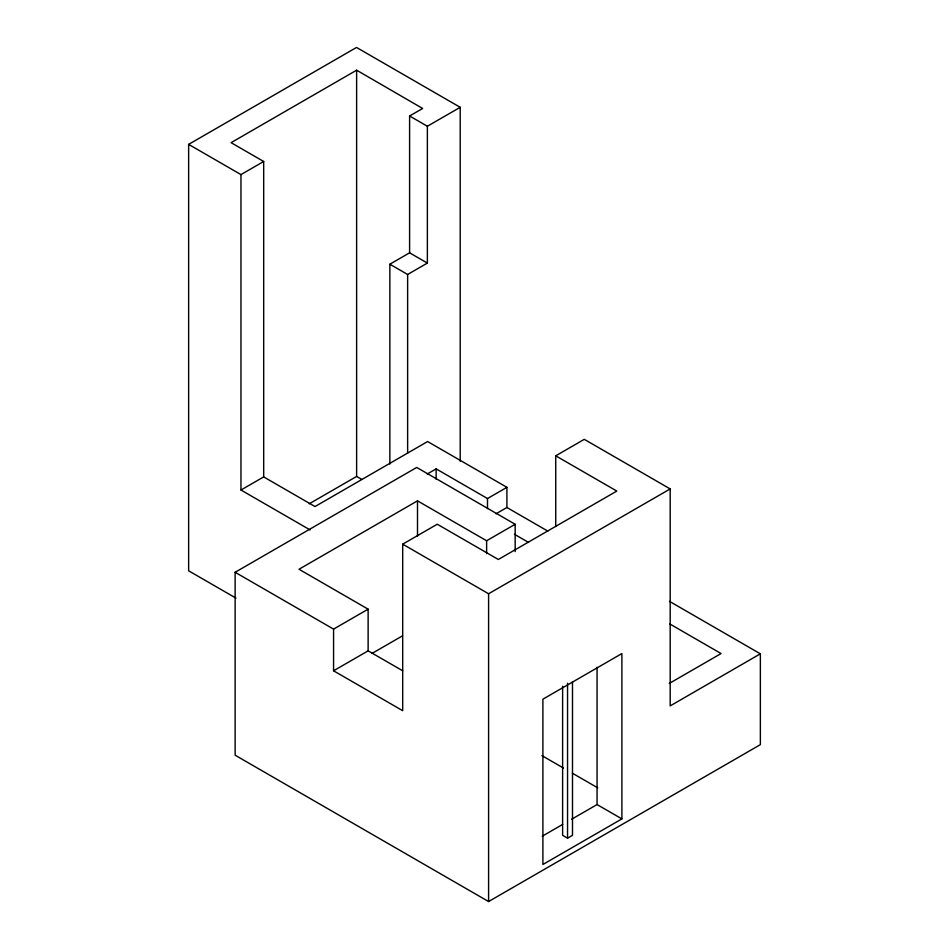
<?xml version="1.0" encoding="UTF-8"?>
<svg xmlns="http://www.w3.org/2000/svg" width="949" height="949" viewBox="0 0 949 949"><rect width="100%" height="100%" fill="white"/><g stroke="black" fill="none" stroke-linecap="round" stroke-linejoin="round"><path stroke-width="1.42" d="M235.981 598.131L188.637 570.8L188.637 144.378L356.527 47.45L460.206 107.308L460.206 461.167M389.861 464.061L389.861 264.213L409.6 252.814L409.6 115.992L422.649 108.471L356.622 70.19L231.093 142.67L263.68 161.484L263.68 476.908L315.021 506.552L427.619 441.534L506.908 487.323L506.908 507.501L547.87 531.155M188.637 144.378L240.963 174.592L263.68 161.484M409.6 115.992L427.37 126.253L460.206 107.308M389.861 264.213L407.631 274.475L427.37 263.075L427.37 126.253M240.963 174.592L240.963 490.016L263.68 476.908M309.232 503.789L356.622 476.434L356.622 70.19M669.484 601.358L760.363 653.825L760.363 744.645L488.593 901.55L235.138 755.214L235.138 572.283L416.73 467.442L515.165 524.275L515.165 551.583M427.299 473.99L436.149 468.877L487.489 498.533L506.908 487.323M515.165 524.275L486.623 540.752L417.501 500.847L299.018 569.258L368.129 609.163L368.129 650.836L402.696 670.789M235.138 572.283L333.573 629.116L333.573 670.789L402.696 710.694L402.696 544.168L437.252 524.216L498.332 559.483L616.814 491.072L555.734 455.817L555.734 526.541M555.734 455.817L584.276 439.34L670.184 488.925L670.184 705.902L760.363 653.825M495.995 513.8L506.908 507.501M333.573 629.116L368.129 609.163M333.573 670.789L368.129 650.836M371.961 653.47L402.53 635.818M402.696 544.168L488.593 593.766L670.184 488.925M669.247 683.47L721.062 653.553L669.733 623.92M542.282 836.188L562.662 824.42M571.583 819.272L597.063 804.562L621.892 818.892L621.892 653.564L542.899 699.176L542.899 864.492L621.892 818.892M562.615 686.246L562.615 835.322L567.549 838.181L572.496 835.322L572.496 681.809M409.6 252.814L427.37 263.075M514.441 534.275L528.557 542.425M240.963 490.016L310.121 529.945M541.915 755.618L563.492 768.073M572.377 773.21L597.775 787.86M356.622 476.434L361.699 479.375M597.063 667.277L597.063 804.562M567.549 683.185L567.549 838.181M488.593 593.766L488.593 901.55M487.489 498.533L487.489 508.617M486.623 540.752L486.623 553.682M436.149 468.877L436.149 479.245M417.501 500.847L417.501 536.256M407.631 274.475L407.631 453.076"/></g></svg>
